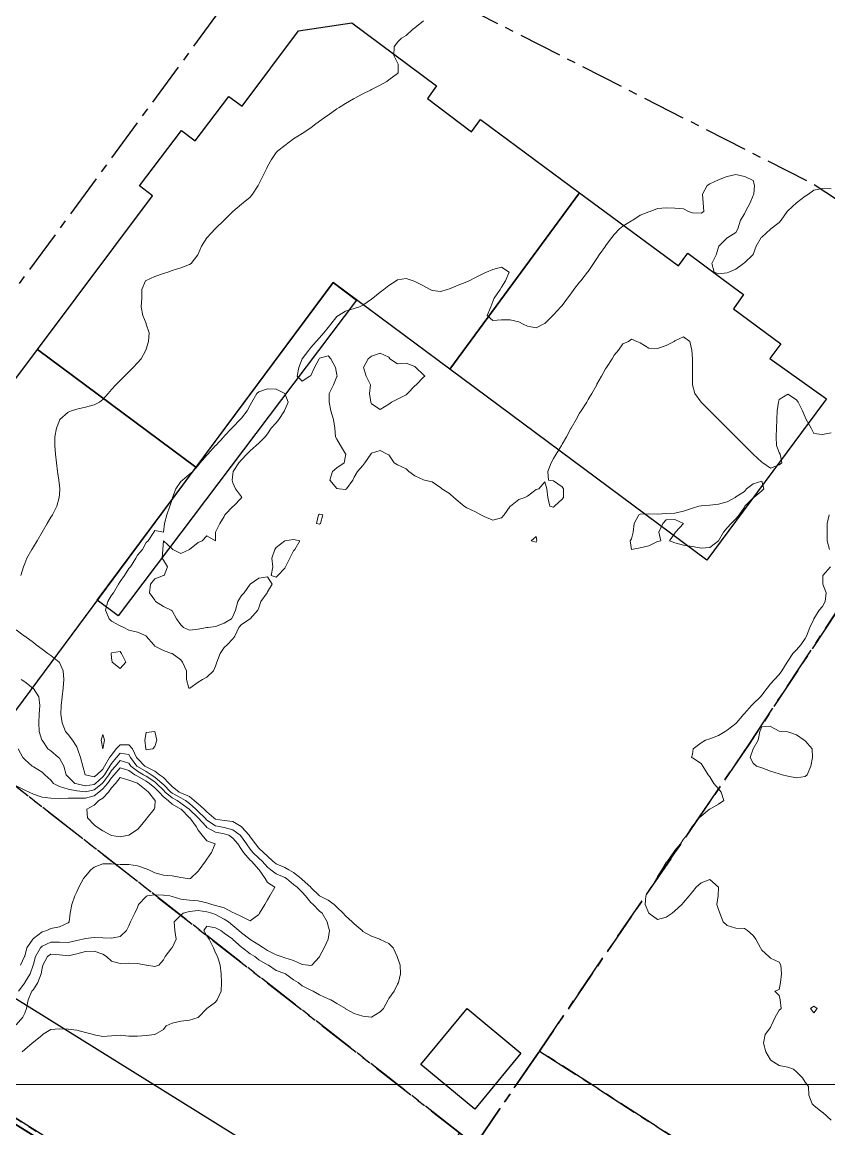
# Model space of a CAD drawing. Header units: centimetres. Extents: x 0 to 642158, y -847 to 649707.
# Drawn here: x 615887.6 to 615934.1, y 621384.8 to 621448.7 of the extents above; entities that cross this region are included whole.
import ezdxf

# ---------------------------------------------------------------- set-up
doc = ezdxf.new("R2010")
doc.units = ezdxf.units.CM
doc.header["$MEASUREMENT"] = 0
doc.linetypes.add('CENTERX2', pattern=[4, 2.5, -0.5, 0.5, -0.5])
doc.layers.add('MEV_grille', color=254, linetype='Continuous', lineweight=9)
doc.layers.add('WAL_topographie 0.5', color=253, linetype='Continuous', lineweight=20)
doc.layers.add('SPW_batiments', color=7, linetype='Continuous')
doc.layers.add('SPW_parcellaire cadastral', color=7, linetype='CENTERX2', lineweight=25, true_color=0xff0542)

# ---------------------------------------------------------------- blocks, each defined once
blk = doc.blocks.new('*U114')
at = {"layer": 'MEV_grille', "transparency": 33554687}
blk.add_lwpolyline([(-1338.461, 0), (1338.461, 0)], dxfattribs=at)
blk = doc.blocks.new('*U115')
at = {"layer": 'MEV_grille', "color": 0, "linetype": 'ByBlock', "lineweight": -2, "transparency": 16777216}
blk.add_blockref('*U114', (0, -1000), dxfattribs=at)

msp = doc.modelspace()

# ---------------------------------------------------------------- linework, layer by layer
at = {"layer": 'SPW_batiments'}
for points in [[(615911.501, 621444.993), (615910.975, 621444.269), (615913.523, 621442.344), (615914.043, 621443.047), (615919.745, 621438.832), (615912.266, 621428.643), (615905.532, 621433.643), (615897.628, 621422.999), (615888.482, 621429.792), (615895.118, 621438.66), (615894.371, 621439.227), (615896.795, 621442.415), (615897.584, 621441.832), (615899.523, 621444.382), (615900.29, 621443.825), (615903.537, 621448.163), (615906.612, 621448.643), (615911.501, 621444.993)], [(615925.448, 621434.616), (615925.987, 621435.343), (615928.623, 621433.388), (615929.198, 621432.961), (615928.622, 621432.126), (615931.352, 621430.114), (615930.724, 621429.27), (615933.995, 621426.929), (615933.822, 621426.697), (615927.092, 621417.634), (615912.266, 621428.643), (615919.745, 621438.832), (615925.448, 621434.616)], [(615905.532, 621433.643), (615906.886, 621432.638), (615893.133, 621414.422), (615891.931, 621415.326), (615897.629, 621422.999), (615905.532, 621433.643)], [(615897.628, 621422.999), (615885.659, 621406.879), (615877.279, 621413.102), (615879.499, 621416.117), (615878.737, 621416.712), (615880.817, 621419.371), (615879.987, 621420.003), (615882.402, 621423.197), (615883.154, 621422.672), (615888.482, 621429.792), (615897.628, 621422.999)], [(615910.369, 621377.929), (615908.338, 621374.843), (615907.101, 621372.828), (615907.02, 621372.696), (615879.944, 621389.614), (615883.209, 621394.841), (615910.369, 621377.929)], [(615913.699, 621385.953), (615910.589, 621388.522), (615913.257, 621391.751), (615916.367, 621389.183), (615913.699, 621385.953)], [(615879.944, 621389.614), (615896.447, 621379.302), (615890.319, 621369.81), (615879.595, 621376.977), (615882.382, 621381.504), (615873.901, 621386.345), (615874.741, 621387.619), (615877.098, 621391.392), (615879.944, 621389.614)]]:
    msp.add_lwpolyline(points, dxfattribs=at)
at = {"layer": 'SPW_parcellaire cadastral'}
for points in [[(615912.825, 621384.585), (615885.979, 621405.56), (615884.683, 621406.573), (615877.347, 621412.305), (615874.787, 621414.305), (615873.825, 621415.056), (615902.142, 621453.589), (615905.661, 621453.37), (615933.266, 621439.31), (615945.553, 621431.298), (615929.518, 621407.003), (615917.433, 621389.304), (615913.729, 621383.879), (615912.825, 621384.585)], [(615970.483, 621414.343), (615955.479, 621389.951), (615951.446, 621383.394), (615944.391, 621371.924), (615917.433, 621389.304), (615929.518, 621407.003), (615945.553, 621431.298), (615970.483, 621414.343)], [(615906.561, 621373.209), (615896.076, 621379.839), (615885.46, 621386.552), (615883.577, 621387.743), (615879.589, 621390.265), (615875.609, 621392.781), (615884.683, 621406.573), (615885.979, 621405.56), (615912.825, 621384.585), (615909.195, 621377.975), (615906.561, 621373.209)], [(615919.941, 621364.749), (615910.79, 621351.764), (615892.168, 621363.856), (615887.422, 621357.164), (615885.841, 621354.624), (615878.091, 621359.794), (615875.322, 621361.641), (615871.597, 621364.125), (615865.694, 621368.832), (615856.399, 621376.246), (615854.487, 621377.77), (615852.128, 621379.651), (615859.451, 621391.203), (615864.966, 621399.511), (615875.609, 621392.781), (615879.589, 621390.265), (615883.577, 621387.743), (615885.46, 621386.552), (615896.076, 621379.839), (615906.561, 621373.209), (615919.941, 621364.749)], [(615910.679, 621315.999), (615935.28, 621355.049), (615919.941, 621364.749), (615906.561, 621373.209), (615909.195, 621377.975), (615912.825, 621384.585), (615913.729, 621383.879), (615917.433, 621389.304), (615944.391, 621371.924), (615969.222, 621355.913), (615969.167, 621355.837), (615952.501, 621332.641), (616006.09, 621291.894), (615998.869, 621281.14), (615989.873, 621267.743), (615910.679, 621315.999)]]:
    msp.add_lwpolyline(points, dxfattribs=at)
at = {"layer": 'WAL_topographie 0.5'}
for points in [[(615887.523, 621416.75), (615887.688, 621417.25), (615887.75, 621417.43), (615887.869, 621417.75), (615888.156, 621418.25), (615888.25, 621418.4), (615888.469, 621418.75), (615888.75, 621419.236), (615888.758, 621419.25), (615889.038, 621419.75), (615889.25, 621420.1), (615889.344, 621420.25), (615889.599, 621420.75), (615889.742, 621421.25), (615889.75, 621421.417), (615889.768, 621421.75), (615889.75, 621421.917), (615889.714, 621422.25), (615889.643, 621422.75), (615889.575, 621423.25), (615889.526, 621423.75), (615889.491, 621424.25), (615889.49, 621424.75), (615889.587, 621425.25), (615889.75, 621425.694), (615889.774, 621425.75), (615890.25, 621426.167), (615890.441, 621426.25), (615890.75, 621426.338), (615891.25, 621426.451), (615891.75, 621426.591), (615892.059, 621426.75), (615892.25, 621426.901), (615892.563, 621427.25), (615892.75, 621427.475), (615893.006, 621427.75), (615893.25, 621428), (615893.5, 621428.25), (615893.75, 621428.5), (615894, 621428.75), (615894.25, 621429.006), (615894.458, 621429.25), (615894.732, 621429.75), (615894.75, 621429.803), (615894.887, 621430.25), (615894.919, 621430.75), (615894.763, 621431.25), (615894.75, 621431.281), (615894.562, 621431.75), (615894.463, 621432.25), (615894.505, 621432.75), (615894.5, 621433.25), (615894.718, 621433.75), (615894.75, 621433.771), (615895.25, 621433.995), (615895.75, 621434.164), (615896, 621434.25), (615896.25, 621434.335), (615896.75, 621434.491), (615897.25, 621434.691), (615897.344, 621434.75), (615897.739, 621435.25), (615897.75, 621435.278), (615897.948, 621435.75), (615898.25, 621436.231), (615898.264, 621436.25), (615898.735, 621436.75), (615898.75, 621436.765), (615899.25, 621437.25), (615899.25, 621437.25), (615899.75, 621437.75), (615899.75, 621437.75), (615900.25, 621438.169), (615900.354, 621438.25), (615900.75, 621438.579), (615900.896, 621438.75), (615901.206, 621439.25), (615901.25, 621439.333), (615901.458, 621439.75), (615901.708, 621440.25), (615901.75, 621440.341), (615901.975, 621440.75), (615902.25, 621441.157), (615902.354, 621441.25), (615902.75, 621441.556), (615903, 621441.75), (615903.25, 621441.938), (615903.75, 621442.25), (615903.75, 621442.25), (615904.25, 621442.583), (615904.467, 621442.75), (615904.75, 621442.967), (615905.155, 621443.25), (615905.25, 621443.309), (615905.75, 621443.662), (615905.875, 621443.75), (615906.25, 621443.975), (615906.708, 621444.25), (615906.75, 621444.272), (615907.25, 621444.533), (615907.685, 621444.75), (615907.75, 621444.783), (615908.25, 621445.045), (615908.641, 621445.25), (615908.75, 621445.336), (615909.25, 621445.715), (615909.296, 621445.75), (615909.287, 621446.25), (615909.25, 621446.317), (615909.04, 621446.75), (615909.05, 621447.25), (615909.25, 621447.511), (615909.479, 621447.75), (615909.75, 621447.909), (615910.109, 621448.25), (615910.25, 621448.354), (615910.75, 621448.743)], [(615934.25, 621424.972), (615933.75, 621424.886), (615933.25, 621424.93), (615933.099, 621425.25), (615932.814, 621425.75), (615932.75, 621425.888), (615932.596, 621426.25), (615932.354, 621426.75), (615932.25, 621426.878), (615931.75, 621427.207), (615931.25, 621426.904), (615931.214, 621426.75), (615931.143, 621426.25), (615931.117, 621425.75), (615931.095, 621425.25), (615931.076, 621424.75), (615931.105, 621424.25), (615931.25, 621423.841), (615931.317, 621423.75), (615931.417, 621423.25), (615931.25, 621423.125), (615930.75, 621422.932), (615930.312, 621423.25), (615930.25, 621423.286), (615929.75, 621423.75), (615929.75, 621423.75), (615929.25, 621424.25), (615929.25, 621424.25), (615928.75, 621424.75), (615928.75, 621424.75), (615928.25, 621425.25), (615928.25, 621425.25), (615927.75, 621425.75), (615927.75, 621425.75), (615927.25, 621426.25), (615927.25, 621426.25), (615926.75, 621426.75), (615926.75, 621426.75), (615926.393, 621427.25), (615926.269, 621427.75), (615926.25, 621428.249), (615926.25, 621428.25), (615926.25, 621428.75), (615926.25, 621429.25), (615926.225, 621429.75), (615926.114, 621430.25), (615925.75, 621430.517), (615925.25, 621430.278), (615925.204, 621430.25), (615924.75, 621430.012), (615924.25, 621429.838), (615923.75, 621429.865), (615923.25, 621430.167), (615923.05, 621430.25), (615922.75, 621430.375), (615922.562, 621430.25), (615922.25, 621430.111), (615921.99, 621429.75), (615921.75, 621429.45), (615921.632, 621429.25), (615921.3, 621428.75), (615921.25, 621428.671), (615921.007, 621428.25), (615920.75, 621427.778), (615920.735, 621427.75), (615920.458, 621427.25), (615920.25, 621426.893), (615920.164, 621426.75), (615919.836, 621426.25), (615919.75, 621426.107), (615919.542, 621425.75), (615919.265, 621425.25), (615919.25, 621425.222), (615918.993, 621424.75), (615918.75, 621424.329), (615918.706, 621424.25), (615918.399, 621423.75), (615918.25, 621423.5), (615918.109, 621423.25), (615917.912, 621422.75), (615917.95, 621422.25), (615918.25, 621422.2), (615918.75, 621421.865), (615918.83, 621421.75), (615918.829, 621421.25), (615918.75, 621421.139), (615918.303, 621420.75), (615918.25, 621420.693), (615918.042, 621420.75), (615917.917, 621421.25), (615917.853, 621421.75), (615917.75, 621422.139), (615917.4, 621421.75), (615917.25, 621421.698), (615916.75, 621421.32), (615916.583, 621421.25), (615916.25, 621421.135), (615915.76, 621420.75), (615915.75, 621420.738), (615915.4, 621420.25), (615915.25, 621420.063), (615914.75, 621419.943), (615914.25, 621420.155), (615914.062, 621420.25), (615913.75, 621420.41), (615913.25, 621420.651), (615913.097, 621420.75), (615912.75, 621421.024), (615912.504, 621421.25), (615912.25, 621421.47), (615911.799, 621421.75), (615911.75, 621421.794), (615911.25, 621422.148), (615910.796, 621422.25), (615910.75, 621422.259), (615910.25, 621422.485), (615909.904, 621422.75), (615909.75, 621422.9), (615909.25, 621423.133), (615909.06, 621423.25), (615908.75, 621423.7), (615908.65, 621423.75), (615908.25, 621423.95), (615907.75, 621423.794), (615907.706, 621423.75), (615907.37, 621423.25), (615907.25, 621423.083), (615906.95, 621422.75), (615906.75, 621422.417), (615906.67, 621422.25), (615906.3, 621421.75), (615906.25, 621421.696), (615905.875, 621421.75), (615905.75, 621421.769), (615905.347, 621422.25), (615905.509, 621422.75), (615905.75, 621422.956), (615906.167, 621423.25), (615906.25, 621423.65), (615906.268, 621423.75), (615906.25, 621423.772), (615905.968, 621424.25), (615905.75, 621424.604), (615905.669, 621424.75), (615905.63, 621425.25), (615905.552, 621425.75), (615905.408, 621426.25), (615905.315, 621426.75), (615905.308, 621427.25), (615905.548, 621427.75), (615905.75, 621428.222), (615905.762, 621428.25), (615905.75, 621428.321), (615905.682, 621428.75), (615905.404, 621429.25), (615905.25, 621429.426), (615904.75, 621429.279), (615904.725, 621429.25), (615904.458, 621428.75), (615904.25, 621428.281), (615904.2, 621428.25), (615903.75, 621427.95), (615903.469, 621428.25), (615903.554, 621428.75), (615903.75, 621429.25), (615903.75, 621429.25), (615904.137, 621429.75), (615904.25, 621429.896), (615904.554, 621430.25), (615904.75, 621430.454), (615905, 621430.75), (615905.25, 621431.046), (615905.407, 621431.25), (615905.75, 621431.679), (615905.837, 621431.75), (615906.25, 621431.988), (615906.75, 621432.141), (615907.063, 621432.25), (615907.25, 621432.333), (615907.75, 621432.682), (615907.828, 621432.75), (615908.25, 621433.096), (615908.457, 621433.25), (615908.75, 621433.474), (615909.17, 621433.75), (615909.25, 621433.803), (615909.75, 621433.883), (615910.15, 621433.75), (615910.25, 621433.708), (615910.75, 621433.459), (615911.135, 621433.25), (615911.25, 621433.194), (615911.75, 621433.132), (615912.113, 621433.25), (615912.25, 621433.291), (615912.75, 621433.488), (615913.25, 621433.686), (615913.375, 621433.75), (615913.75, 621433.942), (615914.25, 621434.191), (615914.383, 621434.25), (615914.75, 621434.391), (615915.25, 621434.533), (615915.683, 621434.25), (615915.472, 621433.75), (615915.25, 621433.375), (615915.167, 621433.25), (615914.825, 621432.75), (615914.75, 621432.562), (615914.625, 621432.25), (615914.417, 621431.75), (615914.75, 621431.464), (615915.25, 621431.5), (615915.75, 621431.5), (615916.25, 621431.375), (615916.5, 621431.25), (615916.75, 621431.125), (615917.25, 621431.028), (615917.65, 621431.25), (615917.75, 621431.292), (615918.208, 621431.75), (615918.25, 621431.778), (615918.675, 621432.25), (615918.75, 621432.315), (615919.044, 621432.75), (615919.25, 621432.991), (615919.41, 621433.25), (615919.75, 621433.66), (615919.814, 621433.75), (615920.214, 621434.25), (615920.25, 621434.291), (615920.554, 621434.75), (615920.75, 621435.039), (615920.879, 621435.25), (615921.24, 621435.75), (615921.25, 621435.762), (615921.612, 621436.25), (615921.75, 621436.413), (615922.056, 621436.75), (615922.25, 621436.904), (615922.75, 621437.206), (615922.826, 621437.25), (615923.25, 621437.529), (615923.75, 621437.733), (615923.813, 621437.75), (615924.25, 621437.912), (615924.75, 621437.96), (615925.25, 621437.936), (615925.75, 621437.895), (615926.031, 621437.75), (615926.25, 621437.667), (615926.75, 621437.65), (615926.904, 621437.75), (615926.875, 621438.25), (615926.838, 621438.75), (615927.096, 621439.25), (615927.25, 621439.345), (615927.75, 621439.57), (615928.2, 621439.75), (615928.25, 621439.77), (615928.75, 621439.889), (615929.25, 621439.768), (615929.313, 621439.75), (615929.75, 621439.531), (615929.842, 621439.25), (615929.791, 621438.75), (615929.75, 621438.664), (615929.576, 621438.25), (615929.314, 621437.75), (615929.25, 621437.614), (615929.024, 621437.25), (615928.875, 621436.75), (615928.75, 621436.531), (615928.3, 621436.25), (615928.25, 621436.221), (615927.779, 621435.75), (615927.75, 621435.694), (615927.621, 621435.25), (615927.368, 621434.75), (615927.513, 621434.25), (615927.75, 621434.145), (615928.25, 621434.216), (615928.35, 621434.25), (615928.75, 621434.426), (615929.208, 621434.75), (615929.25, 621434.782), (615929.733, 621435.25), (615929.75, 621435.267), (615929.929, 621435.75), (615930.225, 621436.25), (615930.25, 621436.275), (615930.75, 621436.732), (615930.779, 621436.75), (615931.25, 621437.11), (615931.367, 621437.25), (615931.725, 621437.75), (615931.75, 621437.781), (615932.25, 621438.25), (615932.25, 621438.25), (615932.75, 621438.623), (615932.95, 621438.75), (615933.25, 621438.976), (615933.75, 621439.066), (615934.25, 621439.049)], [(615908.75, 621426.625), (615908.9, 621426.75), (615909.25, 621426.909), (615909.75, 621427.167), (615909.819, 621427.25), (615910.25, 621427.696), (615910.318, 621427.75), (615910.75, 621428.182), (615910.818, 621428.25), (615910.75, 621428.322), (615910.3, 621428.75), (615910.25, 621428.809), (615909.75, 621428.988), (615909.25, 621428.962), (615908.809, 621429.25), (615908.75, 621429.35), (615908.25, 621429.57), (615907.75, 621429.391), (615907.558, 621429.25), (615907.279, 621428.75), (615907.44, 621428.25), (615907.689, 621427.75), (615907.627, 621427.25), (615907.702, 621426.75), (615907.75, 621426.65), (615908.25, 621426.318), (615908.75, 621426.625)], [(615897.271, 621410.25), (615897.25, 621410.235), (615897.217, 621410.25), (615897.083, 621410.75), (615897.074, 621411.25), (615896.852, 621411.75), (615896.75, 621411.882), (615896.25, 621412.237), (615896.221, 621412.25), (615895.75, 621412.413), (615895.25, 621412.672), (615895.198, 621412.75), (615894.763, 621413.25), (615894.75, 621413.259), (615894.25, 621413.482), (615893.75, 621413.583), (615893.461, 621413.75), (615893.25, 621413.845), (615892.75, 621414.112), (615892.621, 621414.25), (615892.405, 621414.75), (615892.544, 621415.25), (615892.75, 621415.601), (615892.87, 621415.75), (615893.168, 621416.25), (615893.25, 621416.395), (615893.506, 621416.75), (615893.75, 621417.154), (615893.846, 621417.25), (615894.155, 621417.75), (615894.25, 621417.924), (615894.538, 621418.25), (615894.75, 621418.643), (615894.865, 621418.75), (615895.2, 621419.25), (615895.25, 621419.344), (615895.75, 621419.25), (615895.818, 621419.75), (615895.954, 621420.25), (615896.125, 621420.75), (615896.25, 621421.125), (615896.275, 621421.25), (615896.462, 621421.75), (615896.75, 621422.167), (615896.857, 621422.25), (615897.25, 621422.583), (615897.44, 621422.75), (615897.75, 621423.096), (615897.871, 621423.25), (615898.25, 621423.681), (615898.304, 621423.75), (615898.75, 621424.235), (615898.763, 621424.25), (615899.227, 621424.75), (615899.25, 621424.775), (615899.702, 621425.25), (615899.75, 621425.299), (615900.18, 621425.75), (615900.25, 621425.829), (615900.576, 621426.25), (615900.75, 621426.565), (615900.846, 621426.75), (615901.136, 621427.25), (615901.25, 621427.343), (615901.75, 621427.511), (615902.25, 621427.487), (615902.75, 621427.25), (615902.75, 621427.25), (615902.937, 621426.75), (615902.75, 621426.309), (615902.735, 621426.25), (615902.408, 621425.75), (615902.25, 621425.554), (615901.964, 621425.25), (615901.75, 621424.922), (615901.613, 621424.75), (615901.25, 621424.387), (615901.101, 621424.25), (615900.75, 621423.94), (615900.56, 621423.75), (615900.25, 621423.408), (615900.107, 621423.25), (615899.779, 621422.75), (615899.75, 621422.583), (615899.714, 621422.25), (615899.75, 621422.083), (615899.91, 621421.75), (615900.25, 621421.278), (615900.274, 621421.25), (615900.25, 621421.217), (615899.783, 621420.75), (615899.75, 621420.726), (615899.296, 621420.25), (615899.25, 621420.15), (615899, 621419.75), (615898.751, 621419.25), (615898.75, 621418.75), (615898.75, 621418.75), (615898.75, 621418.75), (615898.25, 621419.023), (615897.977, 621418.75), (615897.75, 621418.646), (615897.25, 621418.25), (615897.25, 621418.25), (615896.75, 621418.019), (615896.289, 621418.25), (615896.25, 621418.286), (615895.75, 621418.749), (615895.712, 621418.25), (615895.679, 621417.75), (615895.75, 621417.625), (615895.981, 621417.25), (615895.792, 621416.75), (615895.75, 621416.736), (615895.25, 621416.546), (615895, 621416.25), (615894.953, 621415.75), (615895.25, 621415.31), (615895.295, 621415.25), (615895.75, 621414.962), (615896.19, 621414.75), (615896.25, 621414.696), (615896.495, 621414.25), (615896.75, 621413.889), (615896.911, 621413.75), (615897.25, 621413.591), (615897.75, 621413.65), (615898.25, 621413.743), (615898.333, 621413.75), (615898.75, 621413.796), (615899.25, 621413.99), (615899.667, 621414.25), (615899.75, 621414.375), (615899.9, 621414.75), (615900.045, 621415.25), (615900.25, 621415.588), (615900.412, 621415.75), (615900.75, 621416.25), (615900.75, 621416.25), (615901.25, 621416.59), (615901.75, 621416.675), (615902.016, 621416.25), (615901.75, 621415.803), (615901.723, 621415.75), (615901.372, 621415.25), (615901.25, 621414.875), (615901.199, 621414.75), (615900.75, 621414.25), (615900.75, 621414.25), (615900.25, 621413.924), (615900.102, 621413.75), (615899.868, 621413.25), (615899.75, 621413.096), (615899.429, 621412.75), (615899.25, 621412.589), (615899.017, 621412.25), (615898.824, 621411.75), (615898.75, 621411.515), (615898.635, 621411.25), (615898.25, 621410.884), (615898.011, 621410.75), (615897.75, 621410.579), (615897.271, 621410.25)], [(615922.75, 621418.25), (615922.75, 621418.25), (615922.75, 621418.25), (615922.673, 621418.75), (615922.75, 621418.861), (615922.845, 621419.25), (615922.891, 621419.75), (615923.172, 621420.25), (615923.25, 621420.282), (615923.75, 621420.293), (615924.25, 621420.286), (615924.75, 621420.317), (615925.25, 621420.347), (615925.75, 621420.45), (615926.25, 621420.635), (615926.625, 621420.75), (615926.75, 621420.761), (615927.25, 621420.792), (615927.75, 621420.854), (615928.25, 621421), (615928.712, 621421.25), (615928.75, 621421.274), (615929.25, 621421.596), (615929.375, 621421.75), (615929.75, 621422.023), (615930.25, 621422.194), (615930.379, 621421.75), (615930.25, 621421.621), (615929.79, 621421.25), (615929.75, 621421.227), (615929.284, 621420.75), (615929.25, 621420.692), (615928.947, 621420.25), (615928.75, 621420.016), (615928.484, 621419.75), (615928.25, 621419.5), (615928.047, 621419.25), (615927.75, 621418.75), (615927.75, 621418.75), (615927.25, 621418.355), (615926.75, 621418.327), (615926.25, 621418.413), (615925.75, 621418.489), (615925.25, 621418.625), (615924.942, 621418.75), (615925.25, 621419.194), (615925.278, 621419.25), (615925.75, 621419.75), (615925.25, 621419.977), (615924.75, 621419.95), (615924.55, 621419.75), (615924.317, 621419.25), (615924.438, 621418.75), (615924.25, 621418.703), (615923.75, 621418.458), (615923.25, 621418.336), (615922.75, 621418.25)], [(615904.817, 621419.75), (615904.75, 621419.697), (615904.583, 621419.75), (615904.702, 621420.25), (615904.75, 621420.286), (615904.95, 621420.25), (615904.817, 621419.75)], [(615934.155, 621418.25), (615934.028, 621418.75), (615934.026, 621419.25), (615934.031, 621419.75), (615934.15, 621420.25)], [(615917.288, 621418.75), (615917.25, 621418.663), (615916.964, 621418.75), (615917.25, 621419), (615917.288, 621418.75)], [(615902.355, 621416.75), (615902.25, 621416.645), (615901.964, 621416.75), (615902.053, 621417.25), (615902.011, 621417.75), (615902.167, 621418.25), (615902.25, 621418.364), (615902.75, 621418.75), (615902.75, 621418.75), (615903.25, 621418.824), (615903.607, 621418.75), (615903.319, 621418.25), (615903.25, 621418.159), (615903.041, 621417.75), (615902.787, 621417.25), (615902.75, 621417.167), (615902.355, 621416.75)], [(615934.25, 621385.31), (615933.769, 621385.75), (615933.75, 621385.765), (615933.25, 621386.153), (615933.16, 621386.25), (615932.963, 621386.75), (615932.944, 621387.25), (615932.75, 621387.511), (615932.601, 621387.75), (615932.25, 621388.101), (615932.078, 621388.25), (615931.75, 621388.375), (615931.25, 621388.461), (615930.801, 621388.75), (615930.75, 621388.804), (615930.491, 621389.25), (615930.361, 621389.75), (615930.453, 621390.25), (615930.75, 621390.667), (615930.798, 621390.75), (615931.023, 621391.25), (615931.25, 621391.667), (615931.375, 621391.75), (615931.306, 621392.25), (615931.25, 621392.5), (615931, 621392.75), (615931.25, 621392.85), (615931.341, 621393.25), (615931.398, 621393.75), (615931.345, 621394.25), (615931.25, 621394.432), (615930.75, 621394.671), (615930.656, 621394.75), (615930.25, 621395.132), (615930.189, 621395.25), (615929.917, 621395.75), (615929.75, 621395.964), (615929.434, 621396.25), (615929.25, 621396.38), (615928.75, 621396.396), (615928.25, 621396.54), (615928.028, 621396.75), (615927.838, 621397.25), (615927.75, 621397.464), (615927.667, 621397.75), (615927.732, 621398.25), (615927.75, 621398.75), (615927.25, 621399.204), (615926.75, 621399), (615926.479, 621398.75), (615926.25, 621398.483), (615926.071, 621398.25), (615925.75, 621397.882), (615925.638, 621397.75), (615925.25, 621397.39), (615925.096, 621397.25), (615924.75, 621397.029), (615924.25, 621396.884), (615923.75, 621397.25), (615923.75, 621397.25), (615923.538, 621397.75), (615923.56, 621398.25), (615923.75, 621398.558), (615923.887, 621398.75), (615924.187, 621399.25), (615924.25, 621399.37), (615924.486, 621399.75), (615924.75, 621400.176), (615924.811, 621400.25), (615925.156, 621400.75), (615925.25, 621400.875), (615925.568, 621401.25), (615925.75, 621401.527), (615925.926, 621401.75), (615926.233, 621402.25), (615926.25, 621402.274), (615926.649, 621402.75), (615926.75, 621402.847), (615927.242, 621403.25), (615927.25, 621403.256), (615927.75, 621403.542), (615928.063, 621403.75), (615927.908, 621404.25), (615927.75, 621404.424), (615927.482, 621404.75), (615927.25, 621405.132), (615927.167, 621405.25), (615926.858, 621405.75), (615926.75, 621405.901), (615926.25, 621406.218), (615926.196, 621406.25), (615926.25, 621406.438), (615926.307, 621406.75), (615926.75, 621407.081), (615927.013, 621407.25), (615927.25, 621407.325), (615927.75, 621407.504), (615928.138, 621407.75), (615928.25, 621407.824), (615928.75, 621408.195), (615928.795, 621408.25), (615929.218, 621408.75), (615929.25, 621408.786), (615929.668, 621409.25), (615929.75, 621409.33), (615930.182, 621409.75), (615930.25, 621409.829), (615930.558, 621410.25), (615930.75, 621410.496), (615930.987, 621410.75), (615931.25, 621411.025), (615931.419, 621411.25), (615931.715, 621411.75), (615931.75, 621411.8), (615932.048, 621412.25), (615932.25, 621412.448), (615932.502, 621412.75), (615932.75, 621413.116), (615932.824, 621413.25), (615933.019, 621413.75), (615933.25, 621414.231), (615933.257, 621414.25), (615933.56, 621414.75), (615933.75, 621414.948), (615933.909, 621415.25), (615933.969, 621415.75), (615933.771, 621416.25), (615933.783, 621416.75), (615934.217, 621417.25)], [(615887.595, 621389.25), (615887.75, 621389.395), (615888.173, 621389.75), (615888.25, 621389.821), (615888.75, 621390.228), (615888.786, 621390.25), (615889.25, 621390.539), (615889.75, 621390.575), (615890.25, 621390.56), (615890.75, 621390.504), (615891.25, 621390.371), (615891.717, 621390.25), (615891.75, 621390.233), (615892.25, 621390.137), (615892.75, 621390.187), (615893.25, 621390.209), (615893.75, 621390.16), (615894.25, 621390.154), (615894.75, 621390.208), (615895.25, 621390.25), (615895.25, 621390.25), (615895.75, 621390.536), (615895.917, 621390.75), (615896.25, 621390.917), (615896.75, 621391.026), (615897.25, 621391.078), (615897.75, 621391.235), (615897.775, 621391.25), (615898.25, 621391.75), (615898.25, 621391.75), (615898.75, 621392.121), (615898.855, 621392.25), (615899.08, 621392.75), (615899.098, 621393.25), (615899.078, 621393.75), (615899.016, 621394.25), (615898.863, 621394.75), (615898.75, 621394.96), (615898.642, 621395.25), (615898.383, 621395.75), (615898.25, 621395.943), (615898.072, 621396.25), (615898.25, 621396.504), (615898.75, 621396.421), (615899.055, 621396.25), (615899.25, 621396.101), (615899.743, 621395.75), (615899.75, 621395.744), (615900.25, 621395.291), (615900.31, 621395.25), (615900.75, 621394.908), (615901.018, 621394.75), (615901.25, 621394.573), (615901.75, 621394.274), (615901.8, 621394.25), (615902.25, 621393.959), (615902.75, 621393.771), (615902.788, 621393.75), (615903.25, 621393.419), (615903.518, 621393.25), (615903.75, 621393.072), (615904.25, 621392.818), (615904.394, 621392.75), (615904.75, 621392.54), (615905.25, 621392.324), (615905.402, 621392.25), (615905.75, 621392.046), (615906.243, 621391.75), (615906.25, 621391.745), (615906.75, 621391.476), (615907.25, 621391.306), (615907.75, 621391.25), (615908.25, 621391.561), (615908.435, 621391.75), (615908.705, 621392.25), (615908.75, 621392.331), (615909.052, 621392.75), (615909.25, 621393.155), (615909.303, 621393.25), (615909.42, 621393.75), (615909.401, 621394.25), (615909.25, 621394.694), (615909.236, 621394.75), (615908.996, 621395.25), (615908.75, 621395.5), (615908.25, 621395.738), (615908.226, 621395.75), (615907.75, 621395.929), (615907.25, 621396.208), (615907.206, 621396.25), (615906.75, 621396.634), (615906.637, 621396.75), (615906.25, 621397.111), (615906.118, 621397.25), (615905.75, 621397.608), (615905.594, 621397.75), (615905.25, 621398.012), (615904.759, 621398.25), (615904.75, 621398.256), (615904.25, 621398.745), (615904.245, 621398.75), (615903.75, 621399.205), (615903.689, 621399.25), (615903.25, 621399.596), (615902.973, 621399.75), (615902.75, 621399.89), (615902.25, 621400.096), (615902.055, 621400.25), (615901.75, 621400.539), (615901.519, 621400.75), (615901.25, 621401.012), (615901.059, 621401.25), (615900.75, 621401.662), (615900.694, 621401.75), (615900.25, 621402.243), (615900.239, 621402.25), (615899.75, 621402.551), (615899.25, 621402.605), (615898.75, 621402.684), (615898.653, 621402.75), (615898.25, 621403.101), (615898.091, 621403.25), (615897.75, 621403.562), (615897.531, 621403.75), (615897.25, 621403.992), (615896.75, 621404.204), (615896.664, 621404.25), (615896.25, 621404.57), (615896.077, 621404.75), (615895.75, 621405.085), (615895.526, 621405.25), (615895.25, 621405.46), (615894.75, 621405.706), (615894.675, 621405.75), (615894.25, 621406.182), (615894.2, 621406.25), (615893.959, 621406.75), (615893.75, 621406.978), (615893.25, 621406.977), (615893.031, 621406.75), (615892.75, 621406.385), (615892.649, 621406.25), (615892.348, 621405.75), (615892.25, 621405.575), (615891.906, 621405.25), (615891.75, 621405.123), (615891.25, 621405.244), (615891.242, 621405.25), (615891.1, 621405.75), (615890.966, 621406.25), (615890.797, 621406.75), (615890.75, 621406.854), (615890.498, 621407.25), (615890.25, 621407.567), (615890.105, 621407.75), (615889.906, 621408.25), (615889.841, 621408.75), (615889.853, 621409.25), (615889.902, 621409.75), (615889.959, 621410.25), (615889.998, 621410.75), (615889.965, 621411.25), (615889.75, 621411.727), (615889.729, 621411.75), (615889.25, 621412.132), (615889.089, 621412.25), (615888.75, 621412.5), (615888.411, 621412.75), (615888.25, 621412.868), (615887.75, 621413.237), (615887.732, 621413.25), (615887.25, 621413.608)], [(615893.583, 621411.75), (615893.25, 621411.375), (615892.788, 621411.75), (615892.75, 621412), (615892.728, 621412.25), (615892.75, 621412.288), (615893.25, 621412.35), (615893.337, 621412.25), (615893.583, 621411.75)], [(615887.25, 621390.806), (615887.634, 621391.25), (615887.75, 621391.485), (615887.847, 621391.75), (615887.952, 621392.25), (615888.17, 621392.75), (615888.25, 621392.863), (615888.515, 621393.25), (615888.702, 621393.75), (615888.75, 621394.078), (615888.788, 621394.25), (615889.069, 621394.75), (615889.25, 621394.89), (615889.75, 621394.855), (615890.25, 621394.799), (615890.75, 621394.913), (615891.25, 621395.042), (615891.75, 621395.061), (615892.25, 621394.89), (615892.462, 621394.75), (615892.75, 621394.497), (615893.25, 621394.346), (615893.75, 621394.368), (615894.25, 621394.358), (615894.75, 621394.252), (615894.769, 621394.25), (615895.25, 621394.182), (615895.486, 621394.25), (615895.75, 621394.561), (615895.841, 621394.75), (615896.238, 621395.25), (615896.25, 621395.264), (615896.482, 621395.75), (615896.411, 621396.25), (615896.361, 621396.75), (615896.75, 621397.137), (615896.892, 621397.25), (615897.25, 621397.357), (615897.75, 621397.404), (615898.25, 621397.333), (615898.549, 621397.25), (615898.75, 621397.184), (615899.25, 621396.919), (615899.494, 621396.75), (615899.75, 621396.551), (615900.105, 621396.25), (615900.25, 621396.12), (615900.73, 621395.75), (615900.75, 621395.734), (615901.25, 621395.425), (615901.515, 621395.25), (615901.75, 621395.099), (615902.25, 621394.858), (615902.532, 621394.75), (615902.75, 621394.674), (615903.25, 621394.527), (615903.75, 621394.299), (615904.1, 621394.25), (615904.25, 621394.233), (615904.302, 621394.25), (615904.75, 621394.741), (615904.755, 621394.75), (615905.018, 621395.25), (615905.25, 621395.75), (615905.25, 621395.75), (615905.322, 621396.25), (615905.25, 621396.506), (615905.196, 621396.75), (615904.904, 621397.25), (615904.75, 621397.375), (615904.389, 621397.75), (615904.25, 621397.866), (615903.94, 621398.25), (615903.75, 621398.462), (615903.461, 621398.75), (615903.25, 621398.913), (615902.838, 621399.25), (615902.75, 621399.311), (615902.25, 621399.537), (615901.941, 621399.75), (615901.75, 621399.904), (615901.438, 621400.25), (615901.25, 621400.427), (615900.915, 621400.75), (615900.75, 621400.947), (615900.532, 621401.25), (615900.25, 621401.655), (615900.169, 621401.75), (615899.75, 621402.071), (615899.25, 621402.196), (615898.959, 621402.25), (615898.75, 621402.293), (615898.25, 621402.628), (615898.138, 621402.75), (615897.75, 621403.12), (615897.616, 621403.25), (615897.25, 621403.58), (615897.017, 621403.75), (615896.75, 621403.917), (615896.25, 621404.184), (615896.175, 621404.25), (615895.75, 621404.687), (615895.686, 621404.75), (615895.25, 621405.11), (615895.035, 621405.25), (615894.75, 621405.434), (615894.25, 621405.728), (615894.222, 621405.75), (615893.854, 621406.25), (615893.75, 621406.415), (615893.25, 621406.493), (615893.047, 621406.25), (615892.75, 621405.895), (615892.651, 621405.75), (615892.349, 621405.25), (615892.25, 621405.118), (615891.827, 621404.75), (615891.75, 621404.688), (615891.25, 621404.61), (615890.75, 621404.717), (615890.641, 621404.75), (615890.25, 621405.123), (615890.14, 621405.25), (615889.998, 621405.75), (615889.75, 621406.203), (615889.708, 621406.25), (615889.25, 621406.623), (615889.092, 621406.75), (615888.75, 621407.232), (615888.74, 621407.25), (615888.59, 621407.75), (615888.558, 621408.25), (615888.592, 621408.75), (615888.621, 621409.25), (615888.557, 621409.75), (615888.25, 621410.223), (615888.22, 621410.25), (615887.75, 621410.605), (615887.554, 621410.75)], [(615892.25, 621406.75), (615892.25, 621406.75), (615892.25, 621406.75), (615892.167, 621407.25), (615892.25, 621407.574), (615892.347, 621407.25), (615892.25, 621406.75)], [(615895.135, 621406.75), (615894.75, 621406.686), (615894.737, 621406.75), (615894.669, 621407.25), (615894.75, 621407.683), (615895.25, 621407.75), (615895.25, 621407.75), (615895.25, 621407.75), (615895.372, 621407.25), (615895.25, 621406.875), (615895.135, 621406.75)], [(615932.881, 621405.25), (615932.75, 621405.147), (615932.25, 621405.066), (615931.75, 621405.165), (615931.436, 621405.25), (615931.25, 621405.29), (615930.75, 621405.452), (615930.25, 621405.639), (615929.951, 621405.75), (615929.75, 621405.911), (615929.589, 621406.25), (615929.75, 621406.741), (615929.754, 621406.75), (615930.047, 621407.25), (615930.148, 621407.75), (615930.25, 621408.014), (615930.75, 621408.027), (615931.25, 621407.768), (615931.375, 621407.75), (615931.75, 621407.716), (615932.25, 621407.549), (615932.691, 621407.25), (615932.75, 621407.194), (615933.167, 621406.75), (615933.173, 621406.25), (615933.09, 621405.75), (615932.881, 621405.25)], [(615887.395, 621392.75), (615887.75, 621393.231), (615887.764, 621393.25), (615888.075, 621393.75), (615888.231, 621394.25), (615888.25, 621394.309), (615888.376, 621394.75), (615888.661, 621395.25), (615888.75, 621395.346), (615889.25, 621395.588), (615889.75, 621395.588), (615890.25, 621395.573), (615890.75, 621395.676), (615891.11, 621395.75), (615891.25, 621395.788), (615891.75, 621395.845), (615892.25, 621395.842), (615892.75, 621395.808), (615893.25, 621395.912), (615893.612, 621396.25), (615893.75, 621396.523), (615893.86, 621396.75), (615894.096, 621397.25), (615894.25, 621397.578), (615894.319, 621397.75), (615894.75, 621398.227), (615894.821, 621398.25), (615895.25, 621398.308), (615895.75, 621398.306), (615896.11, 621398.25), (615896.25, 621398.227), (615896.75, 621398.068), (615897.25, 621398.005), (615897.75, 621397.967), (615898.25, 621397.848), (615898.532, 621397.75), (615898.75, 621397.698), (615899.25, 621397.565), (615899.75, 621397.297), (615899.856, 621397.25), (615900.25, 621397.072), (615900.75, 621396.816), (615901.25, 621397.186), (615901.285, 621397.25), (615901.589, 621397.75), (615901.75, 621398.03), (615901.895, 621398.25), (615902.173, 621398.75), (615901.75, 621399.023), (615901.609, 621399.25), (615901.273, 621399.75), (615901.25, 621399.776), (615900.822, 621400.25), (615900.75, 621400.318), (615900.367, 621400.75), (615900.25, 621400.934), (615900.037, 621401.25), (615899.75, 621401.592), (615899.515, 621401.75), (615899.25, 621401.838), (615898.75, 621401.927), (615898.25, 621402.208), (615898.211, 621402.25), (615897.759, 621402.75), (615897.75, 621402.759), (615897.25, 621403.242), (615897.242, 621403.25), (615896.75, 621403.608), (615896.539, 621403.75), (615896.25, 621403.909), (615895.86, 621404.25), (615895.75, 621404.364), (615895.355, 621404.75), (615895.25, 621404.837), (615894.75, 621405.16), (615894.602, 621405.25), (615894.25, 621405.457), (615893.874, 621405.75), (615893.75, 621405.918), (615893.25, 621406.064), (615892.985, 621405.75), (615892.75, 621405.49), (615892.597, 621405.25), (615892.25, 621404.787), (615892.208, 621404.75), (615891.75, 621404.382), (615891.25, 621404.258), (615890.75, 621404.312), (615890.25, 621404.41), (615889.75, 621404.575), (615889.415, 621404.75), (615889.25, 621404.941), (615888.902, 621405.25), (615888.75, 621405.399), (615888.25, 621405.705), (615888.176, 621405.75), (615887.75, 621406.12), (615887.639, 621406.25), (615887.379, 621406.75)], [(615887.499, 621394.25), (615887.738, 621394.75), (615887.75, 621394.773), (615887.877, 621395.25), (615888.214, 621395.75), (615888.25, 621395.788), (615888.75, 621396.185), (615889.018, 621396.25), (615889.25, 621396.366), (615889.75, 621396.471), (615890.25, 621396.692), (615890.324, 621396.75), (615890.38, 621397.25), (615890.461, 621397.75), (615890.644, 621398.25), (615890.75, 621398.494), (615890.876, 621398.75), (615891.146, 621399.25), (615891.25, 621399.392), (615891.556, 621399.75), (615891.75, 621399.921), (615892.25, 621400.103), (615892.75, 621400.098), (615893.25, 621400.074), (615893.75, 621400.057), (615894.25, 621399.988), (615894.75, 621399.818), (615894.902, 621399.75), (615895.25, 621399.589), (615895.75, 621399.455), (615896.25, 621399.414), (615896.75, 621399.316), (615897.139, 621399.25), (615897.25, 621399.232), (615897.307, 621399.25), (615897.75, 621399.677), (615897.803, 621399.75), (615898.168, 621400.25), (615898.25, 621400.368), (615898.521, 621400.75), (615898.738, 621401.25), (615898.25, 621401.438), (615897.993, 621401.75), (615897.75, 621402.048), (615897.629, 621402.25), (615897.266, 621402.75), (615897.25, 621402.765), (615896.777, 621403.25), (615896.75, 621403.269), (615896.25, 621403.543), (615896.017, 621403.75), (615895.75, 621403.964), (615895.496, 621404.25), (615895.25, 621404.49), (615894.949, 621404.75), (615894.75, 621404.878), (615894.25, 621405.156), (615894.103, 621405.25), (615893.75, 621405.486), (615893.25, 621405.638), (615892.908, 621405.25), (615892.75, 621405.076), (615892.527, 621404.75), (615892.25, 621404.429), (615892.017, 621404.25), (615891.75, 621404.035), (615891.25, 621403.901), (615890.75, 621403.891), (615890.25, 621403.891), (615889.75, 621403.881), (615889.25, 621403.888), (615888.75, 621403.961), (615888.25, 621404.118), (615888.003, 621404.25), (615887.75, 621404.354), (615887.25, 621404.605)], [(615893.25, 621401.671), (615893.736, 621401.75), (615893.75, 621401.755), (615894.25, 621402.088), (615894.412, 621402.25), (615894.75, 621402.679), (615894.803, 621402.75), (615895.218, 621403.25), (615895.25, 621403.375), (615895.268, 621403.75), (615895.25, 621403.774), (615894.888, 621404.25), (615894.75, 621404.353), (615894.277, 621404.75), (615894.25, 621404.762), (615893.75, 621404.938), (615893.25, 621405.08), (615892.978, 621404.75), (615892.75, 621404.495), (615892.574, 621404.25), (615892.25, 621403.896), (615892.022, 621403.75), (615891.75, 621403.486), (615891.325, 621403.25), (615891.372, 621402.75), (615891.75, 621402.353), (615891.872, 621402.25), (615892.25, 621402.015), (615892.72, 621401.75), (615892.75, 621401.736), (615893.25, 621401.671)], [(615933.25, 621391.5), (615933.442, 621391.75), (615933.25, 621391.889), (615933.071, 621391.75), (615933.25, 621391.5)]]:
    msp.add_lwpolyline(points, dxfattribs=at)

# ---------------------------------------------------------------- block references
at = {"layer": 'MEV_grille', "transparency": 33554687}
msp.add_blockref('*U115', (616669.481, 622387.381), dxfattribs=at)

doc.saveas('drawing.dxf')
